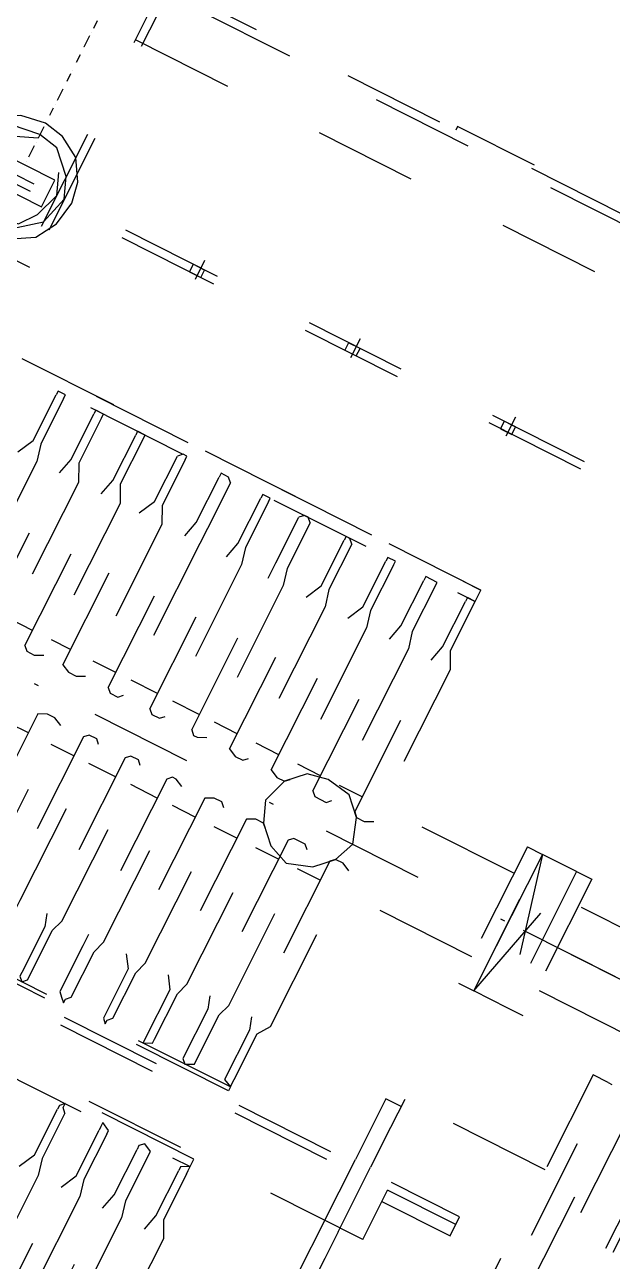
# Model space of a CAD drawing. Header units: metres. Extents: x 0 to 547597, y 0 to 1844684.
# Drawn here: x 543434.337 to 543434.909, y 1844543.161 to 1844544.364 of the extents above; entities that cross this region are included whole.
import ezdxf

# ---------------------------------------------------------------- set-up
doc = ezdxf.new("R2010")
doc.units = ezdxf.units.M
doc.linetypes.add('DASHED', pattern=[0.75, 0.5, -0.25])
doc.layers.add('5_Thep', color=4, linetype='Continuous')
doc.layers.add('TB220kVtuonglai', color=8, linetype='DASHED')

# ---------------------------------------------------------------- blocks, each defined once
blk = doc.blocks.new('MBA220-MB')
at = {"color": 1}
for points in [[(1554, -1091.1), (-2326.8, -1091.1), (-2326.8, 570.3)], [(458.8, -983.6), (458.8, -2107.8)], [(467, -983.6), (467, -2107.8)], [(1033.2, -1012.6), (1161.4, -1012.6)], [(1033.2, -1020.8), (1161.4, -1020.8)], [(-2297.9, -1058), (-2297.9, -1070.4), (1525.1, -1070.4)], [(1512.7, -1058), (-2297.9, -1058)], [(289.3, -1058), (227.3, -1058), (227.3, -2074.7)], [(289.3, -1058), (289.3, -2074.7), (227.3, -2074.7)], [(847.3, -1091.1), (847.3, -1194.4)], [(892.7, -1194.4), (892.7, -1091.1)], [(892.7, -1231.6), (892.7, -1091.1)], [(938.2, -1091.1), (938.2, -1194.4)], [(987.8, -1091.1), (987.8, -1087)], [(987.8, -1091.1), (987.8, -1107.6), (1409.3, -1107.6), (1409.3, -1091.1)], [(1091.1, -1107.6), (1091.1, -1260.5)], [(1264.7, -1260.5), (1310.1, -1260.5), (1310.1, -1107.6)], [(223.2, -1157.2), (223.2, -1640.8), (227.3, -1640.8)], [(1169.6, -1161.4), (1169.6, -1235.8)], [(1190.3, -1235.8), (1190.3, -1161.4), (1169.6, -1161.4)], [(1177.9, -1161.4), (1177.9, -1235.8)], [(818.3, -1194.4), (967.1, -1194.4)], [(818.3, -1211), (818.3, -1194.4)], [(967.1, -1194.4), (967.1, -1211)], [(967.1, -1248.2), (818.3, -1211), (818.3, -1248.2)], [(818.3, -1211), (967.1, -1211), (967.1, -1248.2), (818.3, -1248.2), (967.1, -1211)], [(967.1, -1248.2), (818.3, -1211), (818.3, -1248.2)], [(818.3, -1211), (967.1, -1211), (967.1, -1248.2), (818.3, -1248.2), (967.1, -1211)], [(818.3, -1211), (967.1, -1211)], [(818.3, -1211), (967.1, -1211)], [(1231.6, -1235.8), (1177.9, -1235.8)], [(1231.6, -1235.8), (1231.6, -1372.1)], [(818.3, -1264.7), (818.3, -1248.2), (967.1, -1248.2)], [(818.3, -1264.7), (967.1, -1264.7), (967.1, -1248.2), (818.3, -1248.2)], [(818.3, -1264.7), (818.3, -1248.2), (967.1, -1248.2)], [(818.3, -1264.7), (967.1, -1264.7), (967.1, -1248.2), (818.3, -1248.2)], [(892.7, -1256.4), (892.7, -1252.3)], [(1136.6, -1260.5), (1091.1, -1260.5)], [(1099.4, -1260.5), (1099.4, -1277.1)], [(1136.6, -1260.5), (1165.5, -1260.5)], [(1235.8, -1260.5), (1165.5, -1260.5)], [(1235.8, -1260.5), (1264.7, -1260.5)], [(847.3, -1264.7), (847.3, -1409.3)], [(847.3, -1264.7), (847.3, -1409.3)], [(938.2, -1264.7), (938.2, -1409.3)], [(938.2, -1264.7), (938.2, -1409.3)], [(1099.4, -1277.1), (1165.5, -1277.1)], [(1235.8, -1277.1), (1165.5, -1277.1)], [(1235.8, -1277.1), (1285.3, -1277.1)], [(1169.6, -1301.9), (1169.6, -1425.9)], [(1177.9, -1301.9), (1177.9, -1425.9)], [(892.7, -1446.5), (892.7, -1318.4)], [(235.6, -1533.3), (235.6, -1409.3)], [(615.8, -2636.8), (628.2, -2636.8), (628.2, -1417.6)], [(615.8, -1417.6), (615.8, -2636.8)], [(628.2, -1417.6), (615.8, -1417.6)], [(615.8, -2636.8), (628.2, -2636.8), (628.2, -1417.6)], [(615.8, -1417.6), (615.8, -2636.8)], [(628.2, -1417.6), (615.8, -1417.6)], [(615.8, -1417.6), (615.8, -2636.8), (615.8, -1417.6)], [(632.3, -1417.6), (628.2, -1417.6), (628.2, -1425.9), (632.3, -1425.9)], [(632.3, -1417.6), (628.2, -1417.6), (628.2, -1425.9), (632.3, -1425.9)], [(632.3, -1417.6), (681.9, -1417.6), (698.5, -1409.3), (863.8, -1409.3)], [(632.3, -1417.6), (681.9, -1417.6), (698.5, -1409.3), (863.8, -1409.3)], [(847.3, -1467.2), (851.4, -1487.9), (867.9, -1504.4), (892.7, -1512.7), (913.4, -1504.4), (929.9, -1487.9), (938.2, -1467.2), (929.9, -1442.4), (913.4, -1425.9), (892.7, -1417.6), (867.9, -1425.9), (851.4, -1442.4), (847.3, -1467.2)], [(863.8, -1430), (867.9, -1425.9), (867.9, -1417.6), (863.8, -1409.3)], [(863.8, -1430), (867.9, -1425.9), (867.9, -1417.6), (863.8, -1409.3)], [(1149, -1417.6), (1099.4, -1417.6), (1087, -1409.3), (917.5, -1409.3), (913.4, -1417.6), (913.4, -1425.9), (917.5, -1430), (1087, -1430), (1099.4, -1425.9), (1153.1, -1425.9), (1157.2, -1417.6), (1153.1, -1417.6), (1149, -1417.6)], [(1149, -1417.6), (1099.4, -1417.6), (1087, -1409.3), (917.5, -1409.3), (913.4, -1417.6), (913.4, -1425.9), (917.5, -1430), (1087, -1430), (1099.4, -1425.9), (1153.1, -1425.9), (1157.2, -1417.6), (1153.1, -1417.6), (1149, -1417.6)], [(1157.2, -1417.6), (1157.2, -2636.8)], [(1161.4, -1417.6), (1161.4, -2636.8), (1157.2, -2636.8)], [(1157.2, -1417.6), (1161.4, -1417.6)], [(1157.2, -1417.6), (1157.2, -2636.8)], [(1161.4, -1417.6), (1161.4, -2636.8), (1157.2, -2636.8)], [(1157.2, -1417.6), (1161.4, -1417.6)], [(1235.8, -2636.8), (1244, -2636.8), (1244, -1417.6)], [(1235.8, -1417.6), (1235.8, -2636.8)], [(1244, -1417.6), (1235.8, -1417.6)], [(1235.8, -2636.8), (1244, -2636.8), (1244, -1417.6)], [(1235.8, -1417.6), (1235.8, -2636.8)], [(1244, -1417.6), (1235.8, -1417.6)], [(1252.3, -1417.6), (1248.2, -1417.6), (1244, -1417.6), (1248.2, -1425.9), (1252.3, -1425.9)], [(1252.3, -1417.6), (1248.2, -1417.6), (1244, -1417.6), (1248.2, -1425.9), (1252.3, -1425.9)], [(1252.3, -1417.6), (1301.9, -1417.6), (1318.4, -1409.3), (1479.6, -1409.3)], [(1252.3, -1417.6), (1301.9, -1417.6), (1318.4, -1409.3), (1479.6, -1409.3)], [(863.8, -1430), (698.5, -1430), (681.9, -1425.9), (632.3, -1425.9)], [(863.8, -1430), (698.5, -1430), (681.9, -1425.9), (632.3, -1425.9)], [(847.3, -1430), (847.3, -1454.8)], [(847.3, -1430), (847.3, -1454.8)], [(938.2, -1430), (938.2, -1454.8)], [(938.2, -1430), (938.2, -1454.8)], [(1479.6, -1430), (1318.4, -1430), (1301.9, -1425.9), (1252.3, -1425.9)], [(1479.6, -1430), (1318.4, -1430), (1301.9, -1425.9), (1252.3, -1425.9)], [(1231.6, -1434.1), (1231.6, -1562.3)], [(632.3, -1458.9), (681.9, -1458.9), (698.5, -1454.8), (863.8, -1454.8)], [(632.3, -1458.9), (681.9, -1458.9), (698.5, -1454.8), (863.8, -1454.8)], [(863.8, -1475.5), (867.9, -1471.3), (867.9, -1458.9), (863.8, -1454.8)], [(863.8, -1475.5), (867.9, -1471.3), (867.9, -1458.9), (863.8, -1454.8)], [(1149, -1458.9), (1099.4, -1458.9), (1087, -1454.8), (917.5, -1454.8), (913.4, -1458.9), (913.4, -1471.3), (917.5, -1475.5), (1087, -1475.5), (1099.4, -1471.3), (1153.1, -1471.3), (1157.2, -1467.2), (1153.1, -1458.9), (1149, -1458.9)], [(1149, -1458.9), (1099.4, -1458.9), (1087, -1454.8), (917.5, -1454.8), (913.4, -1458.9), (913.4, -1471.3), (917.5, -1475.5), (1087, -1475.5), (1099.4, -1471.3), (1153.1, -1471.3), (1157.2, -1467.2), (1153.1, -1458.9), (1149, -1458.9)], [(1252.3, -1458.9), (1301.9, -1458.9), (1318.4, -1454.8), (1479.6, -1454.8)], [(1252.3, -1458.9), (1301.9, -1458.9), (1318.4, -1454.8), (1479.6, -1454.8)], [(450.5, -1463.1), (471.2, -1463.1)], [(467, -1471.3), (467, -1458.9), (458.8, -1458.9), (458.8, -1471.3), (467, -1471.3)], [(632.3, -1458.9), (628.2, -1458.9), (628.2, -1471.3), (632.3, -1471.3)], [(632.3, -1458.9), (628.2, -1458.9), (628.2, -1471.3), (632.3, -1471.3)], [(1252.3, -1458.9), (1248.2, -1458.9), (1244, -1467.2), (1248.2, -1471.3), (1252.3, -1471.3)], [(1252.3, -1458.9), (1248.2, -1458.9), (1244, -1467.2), (1248.2, -1471.3), (1252.3, -1471.3)], [(863.8, -1475.5), (698.5, -1475.5), (681.9, -1471.3), (632.3, -1471.3)], [(863.8, -1475.5), (698.5, -1475.5), (681.9, -1471.3), (632.3, -1471.3)], [(847.3, -1475.5), (847.3, -1500.3)], [(847.3, -1475.5), (847.3, -1500.3)], [(938.2, -1475.5), (938.2, -1500.3)], [(938.2, -1475.5), (938.2, -1500.3)], [(1479.6, -1475.5), (1318.4, -1475.5), (1301.9, -1471.3), (1252.3, -1471.3)], [(1479.6, -1475.5), (1318.4, -1475.5), (1301.9, -1471.3), (1252.3, -1471.3)], [(632.3, -1504.4), (681.9, -1504.4), (698.5, -1500.3), (863.8, -1500.3)], [(632.3, -1504.4), (681.9, -1504.4), (698.5, -1500.3), (863.8, -1500.3)], [(863.8, -1520.9), (867.9, -1512.7), (867.9, -1504.4), (863.8, -1500.3)], [(863.8, -1520.9), (867.9, -1512.7), (867.9, -1504.4), (863.8, -1500.3)], [(1149, -1504.4), (1099.4, -1504.4), (1087, -1500.3), (917.5, -1500.3), (913.4, -1504.4), (913.4, -1512.7), (917.5, -1520.9), (1087, -1520.9), (1099.4, -1512.7), (1153.1, -1512.7), (1157.2, -1512.7), (1153.1, -1504.4), (1149, -1504.4)], [(1149, -1504.4), (1099.4, -1504.4), (1087, -1500.3), (917.5, -1500.3), (913.4, -1504.4), (913.4, -1512.7), (917.5, -1520.9), (1087, -1520.9), (1099.4, -1512.7), (1153.1, -1512.7), (1157.2, -1512.7), (1153.1, -1504.4), (1149, -1504.4)], [(1169.6, -1492), (1169.6, -1620.1)], [(1177.9, -1492), (1177.9, -1620.1)], [(1252.3, -1504.4), (1301.9, -1504.4), (1318.4, -1500.3), (1479.6, -1500.3)], [(1252.3, -1504.4), (1301.9, -1504.4), (1318.4, -1500.3), (1479.6, -1500.3)], [(632.3, -1504.4), (628.2, -1504.4), (628.2, -1512.7), (632.3, -1512.7)], [(632.3, -1504.4), (628.2, -1504.4), (628.2, -1512.7), (632.3, -1512.7)], [(863.8, -1520.9), (698.5, -1520.9), (681.9, -1512.7), (632.3, -1512.7)], [(863.8, -1520.9), (698.5, -1520.9), (681.9, -1512.7), (632.3, -1512.7)], [(892.7, -1508.5), (892.7, -1504.4)], [(1252.3, -1504.4), (1248.2, -1504.4), (1244, -1512.7), (1248.2, -1512.7), (1252.3, -1512.7)], [(1252.3, -1504.4), (1248.2, -1504.4), (1244, -1512.7), (1248.2, -1512.7), (1252.3, -1512.7)], [(1479.6, -1520.9), (1318.4, -1520.9), (1301.9, -1512.7), (1252.3, -1512.7)], [(1479.6, -1520.9), (1318.4, -1520.9), (1301.9, -1512.7), (1252.3, -1512.7)], [(847.3, -1520.9), (847.3, -1545.7)], [(938.2, -1520.9), (938.2, -1545.7)], [(938.2, -1520.9), (938.2, -1545.7)], [(632.3, -1549.9), (628.2, -1554), (628.2, -1558.1), (632.3, -1558.1)], [(632.3, -1549.9), (628.2, -1554), (628.2, -1558.1), (632.3, -1558.1)], [(632.3, -1549.9), (681.9, -1549.9), (698.5, -1545.7), (863.8, -1545.7)], [(632.3, -1549.9), (681.9, -1549.9), (698.5, -1545.7), (863.8, -1545.7)], [(863.8, -1566.4), (867.9, -1558.1), (867.9, -1549.9), (863.8, -1545.7)], [(863.8, -1566.4), (867.9, -1558.1), (867.9, -1549.9), (863.8, -1545.7)], [(1149, -1549.9), (1099.4, -1549.9), (1087, -1545.7), (917.5, -1545.7), (913.4, -1549.9), (913.4, -1558.1), (917.5, -1566.4), (1087, -1566.4), (1099.4, -1558.1), (1153.1, -1558.1), (1157.2, -1554), (1153.1, -1554), (1149, -1549.9)], [(1149, -1549.9), (1099.4, -1549.9), (1087, -1545.7), (917.5, -1545.7), (913.4, -1549.9), (913.4, -1558.1), (917.5, -1566.4), (1087, -1566.4), (1099.4, -1558.1), (1153.1, -1558.1), (1157.2, -1554), (1153.1, -1554), (1149, -1549.9)], [(1252.3, -1549.9), (1248.2, -1554), (1244, -1554), (1248.2, -1558.1), (1252.3, -1558.1)], [(1252.3, -1549.9), (1248.2, -1554), (1244, -1554), (1248.2, -1558.1), (1252.3, -1558.1)], [(1252.3, -1549.9), (1301.9, -1549.9), (1318.4, -1545.7), (1479.6, -1545.7)], [(1252.3, -1549.9), (1301.9, -1549.9), (1318.4, -1545.7), (1479.6, -1545.7)], [(863.8, -1566.4), (698.5, -1566.4), (681.9, -1558.1), (632.3, -1558.1)], [(863.8, -1566.4), (698.5, -1566.4), (681.9, -1558.1), (632.3, -1558.1)], [(1479.6, -1566.4), (1318.4, -1566.4), (1301.9, -1558.1), (1252.3, -1558.1)], [(1479.6, -1566.4), (1318.4, -1566.4), (1301.9, -1558.1), (1252.3, -1558.1)], [(847.3, -1566.4), (847.3, -1591.2)], [(892.7, -1698.6), (892.7, -1574.7)], [(938.2, -1566.4), (938.2, -1591.2)], [(938.2, -1566.4), (938.2, -1591.2)], [(235.6, -1723.4), (235.6, -1599.5)], [(632.3, -1595.3), (628.2, -1599.5), (628.2, -1603.6), (632.3, -1607.7)], [(632.3, -1595.3), (628.2, -1599.5), (628.2, -1603.6), (632.3, -1607.7)], [(632.3, -1595.3), (681.9, -1595.3), (698.5, -1591.2), (863.8, -1591.2)], [(632.3, -1595.3), (681.9, -1595.3), (698.5, -1591.2), (863.8, -1591.2)], [(863.8, -1607.7), (867.9, -1603.6), (867.9, -1599.5), (863.8, -1591.2)], [(863.8, -1607.7), (867.9, -1603.6), (867.9, -1599.5), (863.8, -1591.2)], [(1149, -1595.3), (1099.4, -1595.3), (1087, -1591.2), (917.5, -1591.2), (913.4, -1599.5), (913.4, -1603.6), (917.5, -1607.7), (1087, -1607.7), (1099.4, -1607.7), (1149, -1607.7), (1153.1, -1603.6), (1157.2, -1599.5), (1153.1, -1599.5), (1149, -1595.3)], [(1149, -1595.3), (1099.4, -1595.3), (1087, -1591.2), (917.5, -1591.2), (913.4, -1599.5), (913.4, -1603.6), (917.5, -1607.7), (1087, -1607.7), (1099.4, -1607.7), (1149, -1607.7), (1153.1, -1603.6), (1157.2, -1599.5), (1153.1, -1599.5), (1149, -1595.3)], [(863.8, -1607.7), (698.5, -1607.7), (681.9, -1607.7), (632.3, -1607.7)], [(863.8, -1607.7), (698.5, -1607.7), (681.9, -1607.7), (632.3, -1607.7)], [(847.3, -1607.7), (847.3, -1636.6)], [(938.2, -1607.7), (938.2, -1636.6)], [(938.2, -1607.7), (938.2, -1636.6)], [(450.5, -1632.5), (471.2, -1632.5)], [(467, -1640.8), (467, -1628.4), (458.8, -1628.4), (458.8, -1640.8), (467, -1640.8)], [(632.3, -1640.8), (628.2, -1640.8), (628.2, -1649), (632.3, -1649)], [(632.3, -1640.8), (681.9, -1640.8), (698.5, -1636.6), (863.8, -1636.6)], [(863.8, -1653.2), (867.9, -1649), (867.9, -1640.8), (863.8, -1636.6)], [(1149, -1640.8), (1099.4, -1640.8), (1087, -1636.6), (917.5, -1636.6), (913.4, -1640.8), (913.4, -1649), (917.5, -1653.2), (1087, -1653.2), (1099.4, -1649), (1149, -1649), (1153.1, -1649), (1157.2, -1644.9), (1153.1, -1640.8), (1149, -1640.8)], [(1149, -1640.8), (1099.4, -1640.8), (1087, -1636.6), (917.5, -1636.6), (913.4, -1640.8), (913.4, -1649), (917.5, -1653.2), (1087, -1653.2), (1099.4, -1649), (1149, -1649), (1153.1, -1649), (1157.2, -1644.9), (1153.1, -1640.8), (1149, -1640.8)], [(863.8, -1653.2), (698.5, -1653.2), (681.9, -1649), (632.3, -1649)], [(847.3, -1653.2), (847.3, -1682.1)], [(938.2, -1653.2), (938.2, -1682.1)], [(938.2, -1653.2), (938.2, -1682.1)], [(632.3, -1682.1), (628.2, -1686.2), (628.2, -1694.5), (632.3, -1694.5)], [(632.3, -1682.1), (628.2, -1686.2), (628.2, -1694.5), (632.3, -1694.5)], [(632.3, -1682.1), (681.9, -1682.1), (698.5, -1682.1), (863.8, -1682.1)], [(632.3, -1682.1), (681.9, -1682.1), (698.5, -1682.1), (863.8, -1682.1)], [(863.8, -1698.6), (867.9, -1694.5), (867.9, -1686.2), (863.8, -1682.1)], [(863.8, -1698.6), (867.9, -1694.5), (867.9, -1686.2), (863.8, -1682.1)], [(1149, -1682.1), (1099.4, -1682.1), (1087, -1682.1), (917.5, -1682.1), (913.4, -1686.2), (913.4, -1694.5), (917.5, -1698.6), (1087, -1698.6), (1099.4, -1694.5), (1149, -1694.5), (1153.1, -1694.5), (1157.2, -1690.4), (1153.1, -1686.2), (1149, -1682.1)], [(1149, -1682.1), (1099.4, -1682.1), (1087, -1682.1), (917.5, -1682.1), (913.4, -1686.2), (913.4, -1694.5), (917.5, -1698.6), (1087, -1698.6), (1099.4, -1694.5), (1149, -1694.5), (1153.1, -1694.5), (1157.2, -1690.4), (1153.1, -1686.2), (1149, -1682.1)], [(863.8, -1698.6), (698.5, -1698.6), (681.9, -1694.5), (632.3, -1694.5)], [(863.8, -1698.6), (698.5, -1698.6), (681.9, -1694.5), (632.3, -1694.5)], [(847.3, -1698.6), (847.3, -1723.4)], [(938.2, -1698.6), (938.2, -1723.4)], [(938.2, -1698.6), (938.2, -1723.4)], [(632.3, -1731.7), (628.2, -1731.7), (628.2, -1735.8), (632.3, -1740)], [(632.3, -1731.7), (628.2, -1731.7), (628.2, -1735.8), (632.3, -1740)], [(632.3, -1731.7), (681.9, -1731.7), (698.5, -1723.4), (863.8, -1723.4)], [(632.3, -1731.7), (681.9, -1731.7), (698.5, -1723.4), (863.8, -1723.4)], [(863.8, -1748.2), (867.9, -1740), (867.9, -1731.7), (863.8, -1723.4)], [(863.8, -1748.2), (867.9, -1740), (867.9, -1731.7), (863.8, -1723.4)], [(1149, -1731.7), (1099.4, -1731.7), (1087, -1723.4), (917.5, -1723.4), (913.4, -1731.7), (913.4, -1740), (917.5, -1748.2), (1087, -1748.2), (1099.4, -1740), (1149, -1740), (1153.1, -1735.8), (1157.2, -1735.8), (1153.1, -1731.7), (1149, -1731.7)], [(1149, -1731.7), (1099.4, -1731.7), (1087, -1723.4), (917.5, -1723.4), (913.4, -1731.7), (913.4, -1740), (917.5, -1748.2), (1087, -1748.2), (1099.4, -1740), (1149, -1740), (1153.1, -1735.8), (1157.2, -1735.8), (1153.1, -1731.7), (1149, -1731.7)], [(863.8, -1748.2), (698.5, -1748.2), (681.9, -1740), (632.3, -1740)], [(863.8, -1748.2), (698.5, -1748.2), (681.9, -1740), (632.3, -1740)], [(847.3, -1748.2), (847.3, -1768.9)], [(938.2, -1748.2), (938.2, -1768.9)], [(938.2, -1748.2), (938.2, -1768.9)], [(892.7, -1764.8), (892.7, -1760.6)], [(632.3, -1777.2), (628.2, -1777.2), (628.2, -1785.4), (632.3, -1785.4)], [(632.3, -1777.2), (628.2, -1777.2), (628.2, -1785.4), (632.3, -1785.4)], [(632.3, -1777.2), (681.9, -1777.2), (698.5, -1768.9), (863.8, -1768.9)], [(632.3, -1777.2), (681.9, -1777.2), (698.5, -1768.9), (863.8, -1768.9)], [(863.8, -1789.6), (867.9, -1785.4), (867.9, -1777.2), (863.8, -1768.9)], [(863.8, -1789.6), (867.9, -1785.4), (867.9, -1777.2), (863.8, -1768.9)], [(235.6, -1917.7), (235.6, -1789.6)], [(863.8, -1789.6), (698.5, -1789.6), (681.9, -1785.4), (632.3, -1785.4)], [(863.8, -1789.6), (698.5, -1789.6), (681.9, -1785.4), (632.3, -1785.4)], [(847.3, -1789.6), (847.3, -1814.4)], [(450.5, -1802), (471.2, -1802)], [(467, -1810.2), (467, -1797.8), (458.8, -1797.8), (458.8, -1810.2), (467, -1810.2)], [(632.3, -1822.6), (681.9, -1822.6), (698.5, -1814.4), (863.8, -1814.4)], [(632.3, -1822.6), (681.9, -1822.6), (698.5, -1814.4), (863.8, -1814.4)], [(632.3, -1822.6), (628.2, -1822.6), (628.2, -1830.9), (632.3, -1830.9)], [(632.3, -1822.6), (628.2, -1822.6), (628.2, -1830.9), (632.3, -1830.9)], [(863.8, -1835), (698.5, -1835), (681.9, -1830.9), (632.3, -1830.9)], [(863.8, -1835), (698.5, -1835), (681.9, -1830.9), (632.3, -1830.9)], [(632.3, -1864), (628.2, -1864), (628.2, -1872.2), (632.3, -1872.2)], [(632.3, -1864), (628.2, -1864), (628.2, -1872.2), (632.3, -1872.2)], [(632.3, -1864), (681.9, -1864), (698.5, -1859.8), (863.8, -1859.8)], [(632.3, -1864), (681.9, -1864), (698.5, -1859.8), (863.8, -1859.8)], [(863.8, -1880.5), (698.5, -1880.5), (681.9, -1872.2), (632.3, -1872.2)], [(863.8, -1880.5), (698.5, -1880.5), (681.9, -1872.2), (632.3, -1872.2)], [(520.8, -2000.3), (516.6, -1979.7), (504.2, -1959), (483.6, -1946.6), (458.8, -1942.5), (438.1, -1946.6), (417.4, -1959), (405, -1979.7), (400.9, -2000.3), (405, -2025.1), (417.4, -2045.8), (438.1, -2058.2), (458.8, -2062.3), (483.6, -2058.2), (504.2, -2045.8), (516.6, -2025.1), (520.8, -2000.3)], [(-607.5, -1950.8), (533.2, -1950.8)], [(-607.5, -1959), (533.2, -1959)], [(512.5, -2000.3), (504.2, -1979.7), (487.7, -1959), (458.8, -1950.8), (438.1, -1959), (417.4, -1979.7), (413.3, -2000.3), (417.4, -2029.3), (438.1, -2045.8), (458.8, -2054.1), (487.7, -2045.8), (504.2, -2029.3), (512.5, -2000.3)], [(504.2, -2000.3), (500.1, -1979.7), (483.6, -1967.3), (458.8, -1959), (438.1, -1967.3)], [(454.6, -1950.8), (467, -1950.8)], [(533.2, -1950.8), (533.2, -2054.1)], [(475.3, -2041.7), (475.3, -1967.3), (446.4, -1967.3), (446.4, -2041.7), (475.3, -2041.7)], [(289.3, -2000.3), (297.6, -2000.3)], [(301.7, -2000.3), (301.7, -2000.3)], [(305.8, -2000.3), (318.2, -2000.3)], [(318.2, -2000.3), (318.2, -2000.3)], [(326.5, -2000.3), (334.8, -2000.3)], [(343, -2000.3), (343, -2000.3)], [(347.2, -2000.3), (355.4, -2000.3)], [(363.7, -2000.3), (363.7, -2000.3)], [(363.7, -2000.3), (376.1, -2000.3)], [(380.2, -2000.3), (380.2, -2000.3)], [(384.4, -2000.3), (392.6, -2000.3)], [(400.9, -2000.3), (400.9, -2000.3)], [(405, -2000.3), (417.4, -2000.3)], [(417.4, -2000.3), (425.7, -2021), (438.1, -2041.7), (458.8, -2045.8), (483.6, -2041.7)], [(421.6, -2000.3), (421.6, -2000.3)], [(425.7, -2000.3), (438.1, -2000.3)], [(442.2, -2000.3), (442.2, -2000.3)], [(-607.5, -2045.8), (533.2, -2045.8)], [(-607.5, -2054.1), (533.2, -2054.1)]]:
    blk.add_lwpolyline(points, dxfattribs=at)
blk = doc.blocks.new('mb moiTQK')
at = {"layer": 'TB220kVtuonglai', "ltscale": 3000, "xscale": 0.001, "yscale": 0.001, "zscale": 0.001}
blk.add_blockref('MBA220-MB', (-54.0517, -82.5102), dxfattribs=at)
blk = doc.blocks.new('ACAD-DinhViTuyenDz220kV')
blk.add_circle((543470.1879, 1844560.0696), 117.5514)
at = {"layer": '5_Thep', "rotation": 243.2403583287449}
blk.add_blockref('mb moiTQK', (543485.661, 1844458.313), dxfattribs=at)

msp = doc.modelspace()

# ---------------------------------------------------------------- block references
msp.add_blockref('ACAD-DinhViTuyenDz220kV', (0, 0))

doc.saveas('drawing.dxf')
